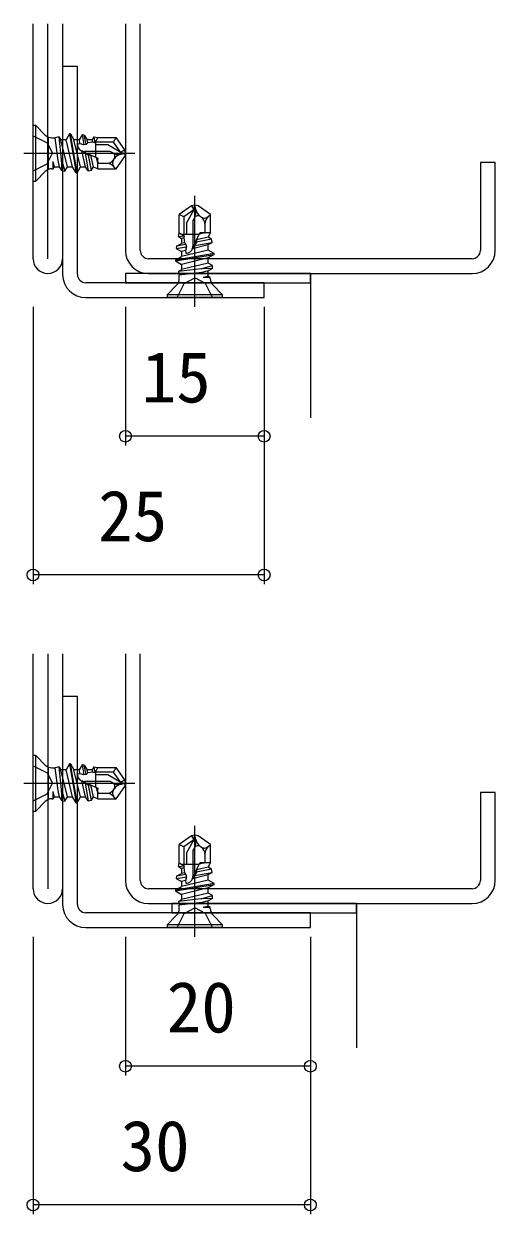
# Model space of a CAD drawing. Units: millimetres, scale not verified. Extents: x -437 to 438, y -281 to 279.
# Drawn here: x 109.8 to 160.8, y -2.9 to 125.8 of the extents above; entities that cross this region are included whole.
import ezdxf
from ezdxf.enums import TextEntityAlignment as Align

# ---------------------------------------------------------------- set-up
doc = ezdxf.new("R2010")
doc.units = ezdxf.units.MM
doc.header["$LTSCALE"] = 2
doc.layers.add('0-2_YKK_11', color=211, linetype='Continuous', lineweight=18)
doc.layers.add('0-3_YKK_11E', color=4, linetype='Continuous', lineweight=18)
for name, color, linetype in [('0-5_YKK_13', 4, 'Continuous'), ('0-7_YKK_D', 6, 'Continuous'), ('0-9_YSS_K', 3, 'Continuous')]:
    doc.layers.add(name, color=color, linetype=linetype)
doc.styles.add('ＭＳ ゴシック', font='')
doc.styles.get('ＭＳ ゴシック').set_extended_font_data('MS Gothic')

msp = doc.modelspace()

# ---------------------------------------------------------------- linework, layer by layer
at = {"layer": '0-2_YKK_11'}
for p, q in [((110.757, 100.41), (110.757, 125.81)), ((112.357, 100.41), (112.357, 125.81)), ((113.957, 125.81), (113.957, 100.41)), ((110.757, 32.282), (110.757, 57.682)), ((112.357, 57.682), (112.357, 32.282)), ((113.957, 57.682), (113.957, 32.282))]:
    msp.add_line(p, q, dxfattribs=at)
for points in [[(115.557, 98.71), (115.557, 121.21), (113.957, 121.21), (113.957, 98.71)], [(116.457, 96.21), (135.757, 96.21), (135.757, 97.81), (116.457, 97.81)], [(115.557, 30.582), (115.557, 53.082), (113.957, 53.082), (113.957, 30.582)], [(116.457, 28.082), (140.757, 28.082), (140.757, 29.682), (116.457, 29.682)]]:
    msp.add_lwpolyline(points, dxfattribs=at)
for centre, radius, start, end in [((112.357, 100.41), 1.6, 180, 0), ((116.457, 98.71), 2.5, 180.00001, 269.99999), ((116.457, 98.71), 0.9, 180.00001, 269.99999), ((112.357, 32.282), 1.6, 180, 0), ((116.457, 30.582), 2.5, 180.00001, 269.99999), ((116.457, 30.582), 0.9, 180.00001, 269.99999)]:
    msp.add_arc(centre, radius, start, end, dxfattribs=at)
at = {"layer": '0-3_YKK_11E'}
for p, q in [((120.757, 125.81), (120.757, 101.31)), ((122.357, 101.31), (122.357, 125.81)), ((158.257, 100.41), (123.257, 100.41)), ((123.257, 98.81), (158.257, 98.81)), ((120.757, 57.682), (120.757, 33.182)), ((122.357, 33.182), (122.357, 57.682)), ((158.257, 32.282), (123.257, 32.282)), ((123.257, 30.682), (158.257, 30.682))]:
    msp.add_line(p, q, dxfattribs=at)
for points in [[(160.757, 101.31), (160.757, 110.81), (159.157, 110.81), (159.157, 101.31)], [(160.757, 33.182), (160.757, 42.682), (159.157, 42.682), (159.157, 33.182)]]:
    msp.add_lwpolyline(points, dxfattribs=at)
for centre, radius, start, end in [((123.257, 101.31), 2.5, 180, 270), ((123.257, 101.31), 0.9, 180.00097, 270.00097), ((158.257, 101.31), 2.5, 270, 0), ((158.257, 101.31), 0.9, 270, 0), ((123.257, 33.182), 2.5, 180, 270), ((123.257, 33.182), 0.9, 180.00097, 270.00097), ((158.257, 33.182), 2.5, 270, 0), ((158.257, 33.182), 0.9, 270, 0)]:
    msp.add_arc(centre, radius, start, end, dxfattribs=at)
at = {"layer": '0-5_YKK_13'}
for p, q in [((110.757, 108.81), (110.757, 114.81)), ((111.057, 114.81), (110.757, 114.81)), ((111.057, 108.81), (111.057, 114.81)), ((112.084, 113.783), (111.057, 114.81)), ((110.757, 113.71), (112.271, 112.955)), ((112.377, 113.49), (112.377, 110.13)), ((112.791, 113.49), (113.158, 113.49)), ((113.588, 113.585), (113.158, 113.49)), ((113.466, 111.035), (113.158, 113.49)), ((113.588, 113.585), (113.776, 113.26)), ((113.849, 111.128), (113.588, 113.585)), ((114.71, 113.91), (114.335, 113.26)), ((114.71, 113.91), (115.415, 109.71)), ((114.81, 113.91), (114.71, 113.91)), ((115.515, 109.71), (114.81, 113.91)), ((114.81, 113.91), (115.186, 113.26)), ((116.067, 113.817), (115.745, 113.26)), ((116.298, 113.775), (116.067, 113.817)), ((116.067, 113.817), (116.246, 112.725)), ((116.298, 113.775), (116.596, 113.26)), ((116.507, 112.773), (116.298, 113.775)), ((117.343, 113.585), (117.155, 113.26)), ((117.343, 113.585), (117.437, 112.946)), ((117.757, 113.51), (119.739, 113.51)), ((119.479, 113.01), (119.739, 113.51)), ((120.677, 112.171), (119.739, 113.51)), ((112.271, 112.955), (112.88, 111.81)), ((114.481, 110.36), (113.776, 113.26)), ((114.335, 113.26), (113.776, 113.26)), ((115.04, 110.36), (114.335, 113.26)), ((115.891, 110.36), (115.186, 113.26)), ((115.745, 113.26), (115.186, 113.26)), ((115.849, 112.833), (115.745, 113.26)), ((116.45, 110.36), (116.037, 112.059)), ((119.093, 112.01), (116.307, 112.01)), ((117.155, 113.26), (116.596, 113.26)), ((116.675, 112.933), (116.596, 113.26)), ((117.219, 112.999), (117.155, 113.26)), ((117.557, 111.362), (117.557, 113.157)), ((119.479, 113.01), (117.557, 113.01)), ((118.852, 112.71), (117.557, 112.71)), ((120.257, 111.899), (118.852, 112.71)), ((119.381, 111.844), (119.093, 112.01)), ((120.257, 111.899), (119.479, 113.01)), ((120.677, 112.171), (120.257, 111.899)), ((120.757, 111.81), (120.677, 112.171)), ((109.757, 111.81), (121.757, 111.81)), ((113.071, 110.36), (112.938, 110.906)), ((112.938, 110.13), (112.938, 110.906)), ((113.63, 110.36), (113.466, 111.035)), ((116.392, 111.829), (116.705, 109.919)), ((117.086, 109.988), (116.748, 111.611)), ((117.301, 110.36), (116.995, 111.62)), ((117.757, 110.785), (117.624, 111.331)), ((117.723, 111.016), (117.757, 110.785)), ((117.757, 110.11), (117.757, 111.27)), ((118.696, 110.71), (117.757, 110.71)), ((119.462, 111.109), (119.524, 111.198)), ((119.739, 110.11), (120.677, 111.449)), ((120.257, 111.899), (120.757, 111.81)), ((120.284, 111.705), (120.757, 111.81)), ((120.677, 111.449), (120.757, 111.81)), ((112.084, 109.837), (111.057, 108.81)), ((112.791, 110.13), (112.938, 110.13)), ((112.938, 110.13), (113.071, 110.36)), ((113.071, 110.36), (113.63, 110.36)), ((113.895, 109.902), (113.63, 110.36)), ((113.895, 109.902), (114.204, 109.881)), ((114.204, 109.881), (114.481, 110.36)), ((114.481, 110.36), (115.04, 110.36)), ((115.415, 109.71), (115.04, 110.36)), ((115.415, 109.71), (115.515, 109.71)), ((115.515, 109.71), (115.891, 110.36)), ((115.891, 110.36), (116.45, 110.36)), ((116.705, 109.919), (116.45, 110.36)), ((116.705, 109.919), (117.086, 109.988)), ((117.086, 109.988), (117.301, 110.36)), ((117.301, 110.36), (117.757, 110.11)), ((117.757, 110.11), (119.739, 110.11)), ((119.514, 110.353), (119.739, 110.11)), ((110.757, 108.81), (111.057, 108.81)), ((128.257, 95.21), (128.257, 107.21)), ((127.896, 106.13), (126.557, 105.192)), ((128.168, 105.71), (127.057, 104.932)), ((128.168, 105.71), (127.357, 104.305)), ((128.257, 106.21), (127.896, 106.13)), ((127.896, 106.13), (128.168, 105.71)), ((128.168, 105.71), (128.257, 106.21)), ((128.362, 105.737), (128.257, 106.21)), ((128.618, 106.13), (128.257, 106.21)), ((129.957, 105.192), (128.618, 106.13)), ((127.057, 104.932), (126.557, 105.192)), ((126.557, 103.21), (126.557, 105.192)), ((127.057, 104.932), (127.057, 103.01)), ((127.357, 104.305), (127.357, 103.01)), ((128.223, 104.834), (128.057, 104.547)), ((128.057, 104.547), (128.057, 101.76)), ((128.958, 104.915), (128.869, 104.977)), ((129.714, 104.967), (129.957, 105.192)), ((129.957, 103.21), (129.957, 105.192)), ((128.705, 103.01), (126.91, 103.01)), ((129.282, 103.21), (128.736, 103.077)), ((129.957, 103.21), (128.797, 103.21)), ((129.051, 103.176), (129.282, 103.21)), ((129.357, 104.149), (129.357, 103.21)), ((129.707, 102.754), (129.957, 103.21)), ((126.292, 101.752), (126.25, 101.52)), ((126.25, 101.52), (127.342, 101.699)), ((126.292, 101.752), (126.807, 102.049)), ((127.294, 101.96), (126.292, 101.752)), ((126.482, 102.796), (127.121, 102.891)), ((126.482, 102.796), (126.807, 102.608)), ((127.068, 102.672), (126.807, 102.608)), ((126.807, 102.608), (126.807, 102.049)), ((127.134, 102.129), (126.807, 102.049)), ((129.707, 101.903), (128.008, 101.491)), ((128.238, 101.846), (130.148, 102.158)), ((129.707, 102.754), (128.447, 102.448)), ((130.079, 102.539), (128.456, 102.202)), ((130.079, 102.539), (129.707, 102.754)), ((130.148, 102.158), (129.707, 101.903)), ((129.707, 101.344), (129.707, 101.903)), ((130.148, 102.158), (130.079, 102.539)), ((130.357, 100.969), (126.157, 100.264)), ((126.157, 100.164), (130.357, 100.869)), ((126.157, 100.264), (126.807, 100.639)), ((126.25, 101.52), (126.807, 101.198)), ((129.707, 101.344), (126.807, 100.639)), ((127.234, 101.302), (126.807, 101.198)), ((126.807, 101.198), (126.807, 100.639)), ((129.707, 100.493), (126.807, 99.788)), ((130.357, 100.969), (129.707, 101.344)), ((130.357, 100.869), (129.707, 100.493)), ((129.707, 99.934), (129.707, 100.493)), ((130.357, 100.869), (130.357, 100.969)), ((126.157, 100.264), (126.157, 100.164)), ((126.157, 100.164), (126.807, 99.788)), ((128.939, 99.302), (126.482, 99.041)), ((126.482, 99.041), (126.807, 99.229)), ((129.707, 99.934), (126.807, 99.229)), ((126.807, 99.788), (126.807, 99.229)), ((130.186, 99.657), (129.707, 99.934)), ((130.165, 99.348), (129.707, 99.083)), ((130.165, 99.348), (130.186, 99.657)), ((126.482, 99.041), (126.577, 98.611)), ((129.032, 98.919), (126.577, 98.611)), ((126.577, 98.244), (126.577, 98.611)), ((127.112, 97.724), (128.257, 98.333)), ((129.707, 99.083), (129.032, 98.919)), ((129.707, 98.524), (129.161, 98.391)), ((129.937, 98.391), (129.161, 98.391)), ((129.707, 98.524), (129.707, 99.083)), ((129.937, 98.391), (129.707, 98.524)), ((129.937, 98.244), (129.937, 98.391)), ((126.284, 97.537), (125.257, 96.51)), ((126.357, 96.21), (127.112, 97.724)), ((126.577, 97.83), (129.937, 97.83)), ((130.23, 97.537), (131.257, 96.51)), ((131.257, 96.51), (125.257, 96.51)), ((125.257, 96.51), (125.257, 96.21)), ((131.257, 96.21), (125.257, 96.21)), ((131.257, 96.21), (131.257, 96.51)), ((110.757, 40.682), (110.757, 46.682)), ((111.057, 46.682), (110.757, 46.682)), ((111.057, 40.682), (111.057, 46.682)), ((112.084, 45.655), (111.057, 46.682)), ((110.757, 45.582), (112.271, 44.827)), ((112.377, 45.362), (112.377, 42.002)), ((112.791, 45.362), (113.158, 45.362)), ((113.588, 45.457), (113.158, 45.362)), ((113.466, 42.907), (113.158, 45.362)), ((113.588, 45.457), (113.776, 45.132)), ((113.849, 43), (113.588, 45.457)), ((114.481, 42.232), (113.776, 45.132)), ((114.335, 45.132), (113.776, 45.132)), ((114.711, 45.782), (114.335, 45.132)), ((115.04, 42.232), (114.335, 45.132)), ((114.711, 45.782), (115.416, 41.582)), ((114.811, 45.782), (114.711, 45.782)), ((115.516, 41.582), (114.811, 45.782)), ((114.811, 45.782), (115.186, 45.132)), ((115.891, 42.232), (115.186, 45.132)), ((115.745, 45.132), (115.186, 45.132)), ((116.067, 45.689), (115.745, 45.132)), ((115.849, 44.705), (115.745, 45.132)), ((116.298, 45.647), (116.067, 45.689)), ((116.067, 45.689), (116.246, 44.597)), ((116.298, 45.647), (116.596, 45.132)), ((116.507, 44.645), (116.298, 45.647)), ((117.155, 45.132), (116.596, 45.132)), ((116.675, 44.805), (116.596, 45.132)), ((117.343, 45.457), (117.155, 45.132)), ((117.219, 44.871), (117.155, 45.132)), ((117.343, 45.457), (117.437, 44.818)), ((117.757, 45.382), (119.739, 45.382)), ((119.479, 44.882), (119.739, 45.382)), ((120.677, 44.043), (119.739, 45.382)), ((112.271, 44.827), (112.88, 43.682)), ((116.45, 42.232), (116.037, 43.931)), ((119.093, 43.882), (116.307, 43.882)), ((117.557, 43.234), (117.557, 45.029)), ((119.479, 44.882), (117.557, 44.882)), ((118.852, 44.582), (117.557, 44.582)), ((120.257, 43.771), (118.852, 44.582)), ((119.381, 43.716), (119.093, 43.882)), ((120.257, 43.771), (119.479, 44.882)), ((120.677, 44.043), (120.257, 43.771)), ((120.257, 43.771), (120.757, 43.682)), ((120.757, 43.682), (120.677, 44.043)), ((109.757, 43.682), (121.757, 43.682)), ((113.071, 42.232), (112.938, 42.778)), ((112.938, 42.002), (112.938, 42.778)), ((113.63, 42.232), (113.466, 42.907)), ((116.392, 43.701), (116.705, 41.791)), ((117.086, 41.86), (116.748, 43.483)), ((117.301, 42.232), (116.995, 43.492)), ((117.757, 42.657), (117.624, 43.203)), ((117.723, 42.888), (117.757, 42.657)), ((117.757, 41.982), (117.757, 43.142)), ((118.696, 42.582), (117.757, 42.582)), ((119.462, 42.981), (119.524, 43.07)), ((119.739, 41.982), (120.677, 43.321)), ((120.284, 43.577), (120.757, 43.682)), ((120.677, 43.321), (120.757, 43.682)), ((112.084, 41.709), (111.057, 40.682)), ((112.791, 42.002), (112.938, 42.002)), ((112.938, 42.002), (113.071, 42.232)), ((113.071, 42.232), (113.63, 42.232)), ((113.895, 41.774), (113.63, 42.232)), ((113.895, 41.774), (114.204, 41.753)), ((114.204, 41.753), (114.481, 42.232)), ((114.481, 42.232), (115.04, 42.232)), ((115.416, 41.582), (115.04, 42.232)), ((115.416, 41.582), (115.516, 41.582)), ((115.516, 41.582), (115.891, 42.232)), ((115.891, 42.232), (116.45, 42.232)), ((116.705, 41.791), (116.45, 42.232)), ((116.705, 41.791), (117.086, 41.86)), ((117.086, 41.86), (117.301, 42.232)), ((117.301, 42.232), (117.757, 41.982)), ((117.757, 41.982), (119.739, 41.982)), ((119.514, 42.225), (119.739, 41.982)), ((110.757, 40.682), (111.057, 40.682)), ((128.257, 27.082), (128.257, 39.082)), ((127.896, 38.002), (126.557, 37.064)), ((128.168, 37.582), (127.057, 36.804)), ((128.168, 37.582), (127.357, 36.177)), ((128.257, 38.082), (127.896, 38.002)), ((127.896, 38.002), (128.168, 37.582)), ((128.168, 37.582), (128.257, 38.082)), ((128.362, 37.609), (128.257, 38.082)), ((128.618, 38.002), (128.257, 38.082)), ((129.957, 37.064), (128.618, 38.002)), ((127.057, 36.804), (126.557, 37.064)), ((126.557, 35.082), (126.557, 37.064)), ((127.057, 36.804), (127.057, 34.882)), ((127.357, 36.177), (127.357, 34.882)), ((128.223, 36.706), (128.057, 36.419)), ((128.057, 36.419), (128.057, 33.632)), ((128.958, 36.787), (128.869, 36.849)), ((129.714, 36.839), (129.957, 37.064)), ((129.957, 35.082), (129.957, 37.064)), ((126.482, 34.668), (127.121, 34.763)), ((128.705, 34.882), (126.91, 34.882)), ((129.282, 35.082), (128.736, 34.949)), ((129.957, 35.082), (128.797, 35.082)), ((129.051, 35.048), (129.282, 35.082)), ((129.357, 36.021), (129.357, 35.082)), ((129.707, 34.626), (129.957, 35.082)), ((126.292, 33.624), (126.25, 33.392)), ((126.25, 33.392), (127.342, 33.571)), ((126.292, 33.624), (126.807, 33.921)), ((127.294, 33.832), (126.292, 33.624)), ((126.482, 34.668), (126.807, 34.48)), ((127.068, 34.544), (126.807, 34.48)), ((126.807, 34.48), (126.807, 33.921)), ((127.134, 34), (126.807, 33.921)), ((129.707, 33.775), (128.008, 33.363)), ((128.238, 33.718), (130.148, 34.03)), ((129.707, 34.626), (128.447, 34.32)), ((130.079, 34.411), (128.456, 34.074)), ((130.079, 34.411), (129.707, 34.626)), ((130.148, 34.03), (129.707, 33.775)), ((129.707, 33.216), (129.707, 33.775)), ((130.148, 34.03), (130.079, 34.411)), ((130.357, 32.841), (126.157, 32.136)), ((126.157, 32.036), (130.357, 32.741)), ((126.157, 32.136), (126.807, 32.511)), ((126.25, 33.392), (126.807, 33.07)), ((129.707, 33.216), (126.807, 32.511)), ((127.234, 33.174), (126.807, 33.07)), ((126.807, 33.07), (126.807, 32.511)), ((129.707, 32.365), (126.807, 31.66)), ((130.357, 32.841), (129.707, 33.216)), ((130.357, 32.741), (129.707, 32.365)), ((129.707, 31.806), (129.707, 32.365)), ((130.357, 32.741), (130.357, 32.841)), ((126.157, 32.136), (126.157, 32.036)), ((126.157, 32.036), (126.807, 31.66)), ((128.939, 31.174), (126.482, 30.913)), ((126.482, 30.913), (126.807, 31.101)), ((126.482, 30.913), (126.577, 30.483)), ((129.707, 31.806), (126.807, 31.101)), ((126.807, 31.66), (126.807, 31.101)), ((129.707, 30.955), (129.032, 30.791)), ((130.186, 31.529), (129.707, 31.806)), ((130.165, 31.22), (129.707, 30.955)), ((129.707, 30.396), (129.707, 30.955)), ((130.165, 31.22), (130.186, 31.529)), ((129.032, 30.791), (126.577, 30.483)), ((126.577, 30.116), (126.577, 30.483)), ((126.577, 29.702), (129.937, 29.702)), ((127.112, 29.596), (128.257, 30.205)), ((129.707, 30.396), (129.161, 30.263)), ((129.937, 30.263), (129.161, 30.263)), ((129.937, 30.263), (129.707, 30.396)), ((129.937, 30.116), (129.937, 30.263)), ((126.284, 29.409), (125.257, 28.382)), ((131.257, 28.382), (125.257, 28.382)), ((125.257, 28.382), (125.257, 28.082)), ((126.357, 28.082), (127.112, 29.596)), ((130.23, 29.409), (131.257, 28.382)), ((131.257, 28.082), (131.257, 28.382)), ((131.257, 28.082), (125.257, 28.082))]:
    msp.add_line(p, q, dxfattribs=at)
for points in [[(117.343, 113.585), (117.757, 113.51), (117.437, 112.946), (117.219, 112.999), (116.675, 112.933), (116.507, 112.773), (116.246, 112.725), (115.849, 112.833), (115.558, 112.797)], [(115.994, 112.078), (117.757, 111.27), (117.723, 111.016), (117.624, 111.331)], [(116.995, 111.62), (116.748, 111.611), (116.392, 111.829), (116.037, 112.059)], [(110.757, 109.91), (112.271, 110.665), (112.88, 111.81)], [(113.895, 109.902), (113.849, 111.128), (114.204, 109.881)], [(126.482, 102.796), (126.557, 103.21), (127.121, 102.891), (127.068, 102.672), (127.134, 102.129), (127.294, 101.96), (127.342, 101.699), (127.234, 101.302), (127.27, 101.011)], [(127.989, 101.448), (128.797, 103.21), (129.051, 103.176), (128.736, 103.077)], [(128.447, 102.448), (128.456, 102.202), (128.238, 101.846), (128.008, 101.491)], [(130.165, 99.348), (128.939, 99.302), (130.186, 99.657)], [(130.157, 96.21), (129.402, 97.724), (128.257, 98.333)], [(117.343, 45.457), (117.757, 45.382), (117.437, 44.818), (117.219, 44.871), (116.675, 44.805), (116.507, 44.645), (116.246, 44.597), (115.849, 44.705), (115.558, 44.669)], [(115.994, 43.95), (117.757, 43.142), (117.723, 42.888), (117.624, 43.203)], [(116.995, 43.492), (116.748, 43.483), (116.392, 43.701), (116.037, 43.931)], [(110.757, 41.782), (112.271, 42.537), (112.88, 43.682)], [(113.895, 41.774), (113.849, 43), (114.204, 41.753)], [(126.482, 34.668), (126.557, 35.082), (127.121, 34.763), (127.068, 34.544), (127.134, 34), (127.294, 33.832), (127.342, 33.571), (127.234, 33.174), (127.27, 32.883)], [(127.989, 33.319), (128.797, 35.082), (129.051, 35.048), (128.736, 34.949)], [(128.447, 34.32), (128.456, 34.074), (128.238, 33.718), (128.008, 33.363)], [(130.165, 31.22), (128.939, 31.174), (130.186, 31.529)], [(130.157, 28.082), (129.402, 29.596), (128.257, 30.205)]]:
    msp.add_lwpolyline(points, dxfattribs=at)
for points in [[(120.757, 98.81), (120.757, 97.81), (140.757, 97.81), (140.757, 98.81)], [(125.757, 30.682), (125.757, 29.682), (145.757, 29.682), (145.757, 30.682)]]:
    msp.add_lwpolyline(points, close=True, dxfattribs=at)
for centre, radius, start, end in [((112.791, 114.49), 1, 225, 270), ((116.307, 112.76), 0.75, 177.14861, 270), ((118.696, 111.645), 0.935, 270, 325), ((118.696, 109.595), 1.115, 42.84567, 90), ((119.955, 110.763), 0.603, 145, 222.84567), ((119.156, 111.455), 0.449, 325, 60), ((120.011, 112.936), 1.26, 240, 282.5), ((120.557, 110.475), 1.26, 102.5, 145), ((112.791, 109.13), 1, 90, 135), ((127.131, 105.464), 1.26, 330, 12.5), ((129.592, 106.01), 1.26, 192.5, 235), ((128.612, 104.609), 0.449, 55, 150), ((129.304, 105.409), 0.603, 235, 312.84567), ((128.422, 104.149), 0.935, 0, 55), ((130.472, 104.149), 1.115, 132.84567, 180), ((127.307, 101.76), 0.75, 267.14861, 0), ((125.577, 98.244), 1, 315, 0), ((130.937, 98.244), 1, 180, 225), ((112.791, 46.362), 1, 225, 270), ((116.307, 44.632), 0.75, 177.14861, 270), ((118.696, 43.517), 0.935, 270, 325), ((118.696, 41.467), 1.115, 42.84567, 90), ((119.955, 42.635), 0.603, 145, 222.84567), ((119.156, 43.327), 0.449, 325, 60), ((120.011, 44.808), 1.26, 240, 282.5), ((120.557, 42.347), 1.26, 102.5, 145), ((112.791, 41.002), 1, 90, 135), ((127.131, 37.336), 1.26, 330, 12.5), ((129.592, 37.882), 1.26, 192.5, 235), ((128.612, 36.481), 0.449, 55, 150), ((129.304, 37.281), 0.603, 235, 312.84567), ((128.422, 36.021), 0.935, 0, 55), ((130.472, 36.021), 1.115, 132.84567, 180), ((127.307, 33.632), 0.75, 267.14861, 0), ((125.577, 30.116), 1, 315, 0), ((130.937, 30.116), 1, 180, 225)]:
    msp.add_arc(centre, radius, start, end, dxfattribs=at)
at = {"layer": '0-7_YKK_D'}
for p, q in [((110.757, 95.21), (110.757, 65.21)), ((120.757, 95.21), (120.757, 80.21)), ((135.757, 95.21), (135.757, 80.21)), ((135.757, 95.21), (135.757, 65.21)), ((135.757, 81.21), (120.757, 81.21)), ((135.757, 66.21), (110.757, 66.21)), ((110.757, 27.082), (110.757, -2.918)), ((120.757, 27.082), (120.757, 12.082)), ((140.757, 27.082), (140.757, 12.082)), ((140.757, 27.082), (140.757, -2.918)), ((140.757, 13.082), (120.757, 13.082)), ((140.757, -1.918), (110.757, -1.918))]:
    msp.add_line(p, q, dxfattribs=at)
for centre in [(120.757, 81.21), (135.757, 81.21), (110.757, 66.21), (135.757, 66.21), (120.757, 13.082), (140.757, 13.082), (110.757, -1.918), (140.757, -1.918)]:
    msp.add_circle(centre, 0.637, dxfattribs=at)
at = {"layer": '0-9_YSS_K'}
for p, q in [((140.757, 98.81), (140.757, 83.21)), ((145.757, 30.682), (145.757, 15.082))]:
    msp.add_line(p, q, dxfattribs=at)

# ---------------------------------------------------------------- texts
at = {"layer": '0-7_YKK_D', "style": 'ＭＳ ゴシック'}
for s, p in [('15', (122.504, 83.21)), ('25', (117.802, 68.21)), ('20', (125.217, 15.082)), ('30', (120.217, 0.082))]:
    msp.add_text(s, height=5.499, dxfattribs=at).set_placement(p, align=Align.BOTTOM_LEFT)

doc.saveas('drawing.dxf')
